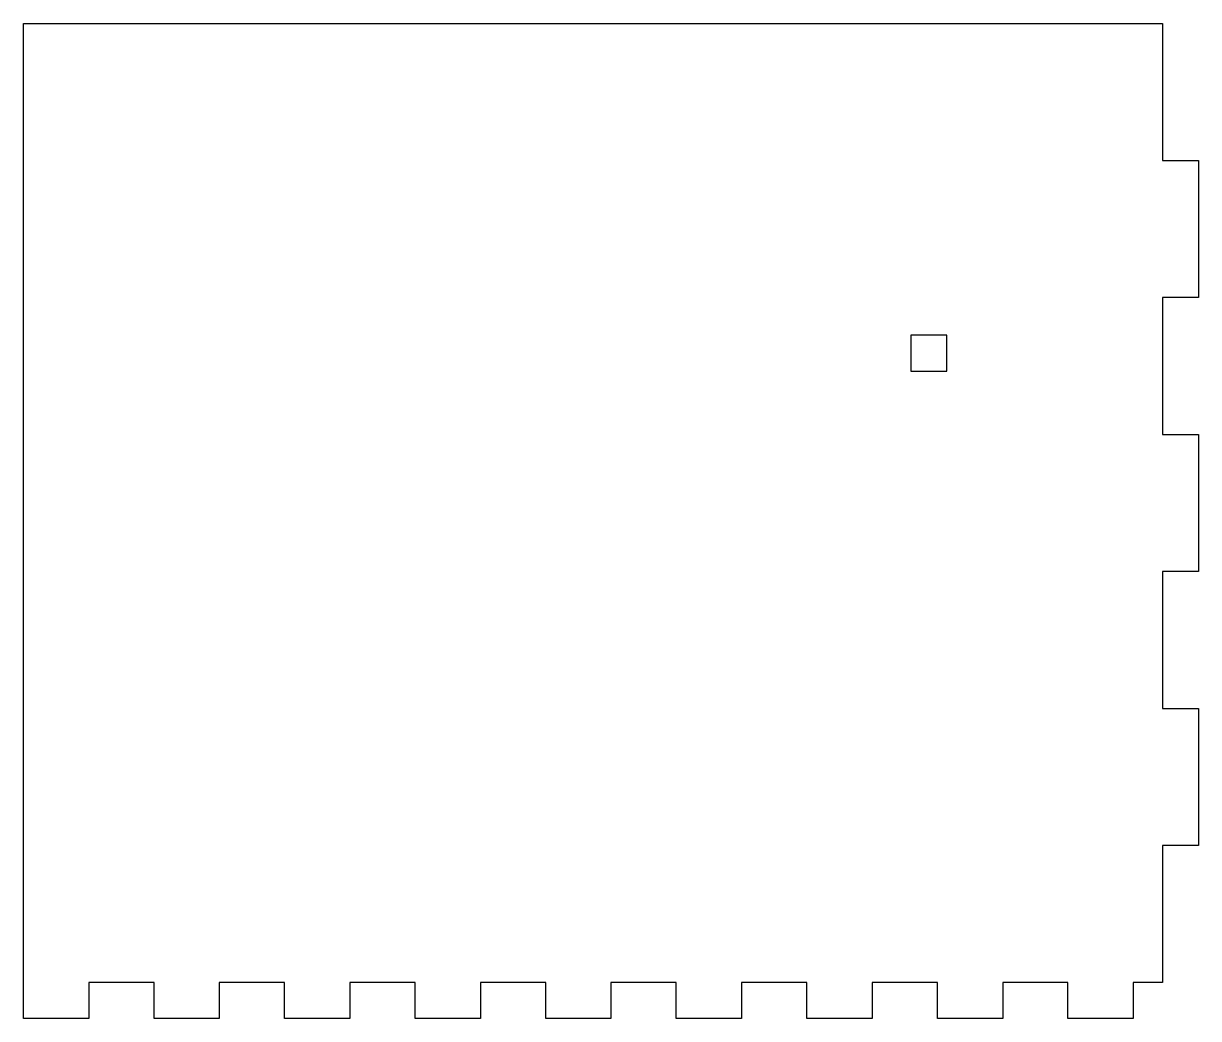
# Model space of a CAD drawing. Header units: millimetres. Extents: x 152 to 250, y 0 to 83.
import ezdxf

# ---------------------------------------------------------------- set-up
doc = ezdxf.new("R2010")
doc.units = ezdxf.units.MM
doc.layers.get('0').update_dxf_attribs({"linetype": 'CONTINUOUS'})

msp = doc.modelspace()

# ---------------------------------------------------------------- linework, layer by layer
for points in [[(250, 14.429), (247, 14.429), (247, 3), (244.556, 3), (244.556, 0), (239.111, 0), (239.111, 3), (233.667, 3), (233.667, 0), (228.222, 0), (228.222, 3), (222.778, 3), (222.778, 0), (217.333, 0), (217.333, 3), (211.889, 3), (211.889, 0), (206.444, 0), (206.444, 3), (201, 3), (201, 0), (195.556, 0), (195.556, 3), (190.111, 3), (190.111, 0), (184.667, 0), (184.667, 3), (179.222, 3), (179.222, 0), (173.778, 0), (173.778, 3), (168.333, 3), (168.333, 0), (162.889, 0), (162.889, 3), (157.444, 3), (157.444, 0), (152, 0), (152, 83), (247, 83), (247, 71.571), (250, 71.571), (250, 60.143), (247, 60.143), (247, 48.714), (250, 48.714), (250, 37.286), (247, 37.286), (247, 25.857), (250, 25.857)], [(229, 57), (226, 57), (226, 54), (229, 54)]]:
    msp.add_lwpolyline(points, close=True)

doc.saveas('drawing.dxf')
